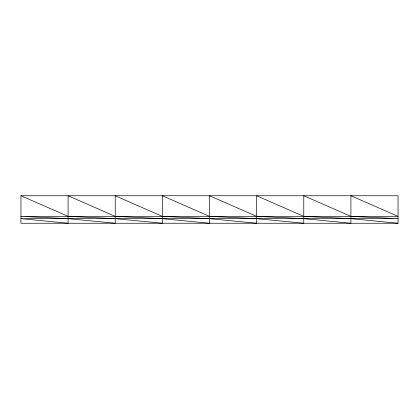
<?xml version="1.0" encoding="UTF-8"?>
<svg xmlns="http://www.w3.org/2000/svg" width="419" height="419" viewBox="0 0 419 419"><rect width="100%" height="100%" fill="white"/><g stroke="black" fill="none" stroke-linecap="round" stroke-linejoin="round"><path stroke-width="0.63" d="M20.95 195.752L398.05 195.752L398.05 223.248L20.95 223.248L20.95 195.752L68.088 216.372L115.225 218.666L162.363 223.248L162.363 195.752L209.5 216.372L256.638 218.666L303.775 223.248L303.775 195.752L350.913 216.372L398.05 218.666L20.95 218.666L68.088 223.248L68.088 195.752L115.225 216.372L162.363 218.666L209.5 223.248L209.5 195.752L256.638 216.372L303.775 218.666L350.913 223.248L350.913 195.752L398.05 216.372L20.95 216.372L68.088 218.666L115.225 223.248L115.225 195.752L162.363 216.372L209.5 218.666L256.638 223.248L256.638 195.752L303.775 216.372L350.913 218.666L398.05 223.248"/></g></svg>
